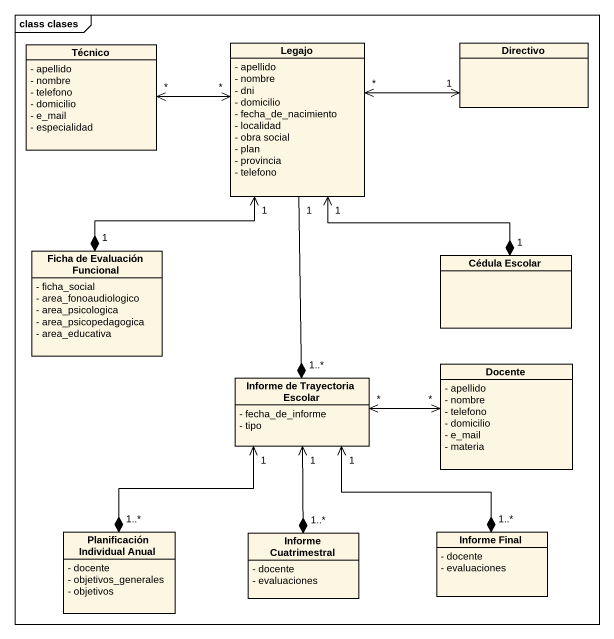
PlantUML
@startuml
mainframe class clases
hide circle
hide empty members
skinparam classAttributeIconSize 0
class Técnico {
  - apellido
  - nombre
  - telefono
  - domicilio
  - e_mail
  - especialidad
}
class Legajo {
  - apellido
  - nombre
  - dni
  - domicilio
  - fecha_de_nacimiento
  - localidad
  - obra social
  - plan
  - provincia
  - telefono
}
class Directivo
class "Ficha de Evaluación Funcional" as Ficha_de_Evaluación {
  - ficha_social
  - area_fonoaudiologico
  - area_psicologica
  - area_psicopedagogica
  - area_educativa
}
class "Cédula Escolar" as Cédula_Escolar
class "Informe de Trayectoria Escolar" as Informe_de_Trayectoria {
  - fecha_de_informe
  - tipo
}
class Docente {
  - apellido
  - nombre
  - telefono
  - domicilio
  - e_mail
  - materia
}
class "Planificación Individual Anual" as Planificación_Individual {
  - docente
  - objetivos_generales
  - objetivos
}
class "Informe Cuatrimestral" as Informe_Cuatrimestral {
  - docente
  - evaluaciones
}
class "Informe Final" as Informe_Final {
  - docente
  - evaluaciones
}
Técnico "*" <-right-> "*" Legajo
Legajo "*" <-right-> "1" Directivo
Legajo "1" <--* "1" Ficha_de_Evaluación
Legajo "1" <--* "1" Cédula_Escolar
Legajo "1" --* "1..*" Informe_de_Trayectoria
Informe_de_Trayectoria "1" <--* "1..*" Planificación_Individual
Informe_de_Trayectoria "1" <--* "1..*" Informe_Cuatrimestral
Informe_de_Trayectoria "1" <--* "1..*" Informe_Final
Docente "*" <-left-> "*" Informe_de_Trayectoria
@enduml
